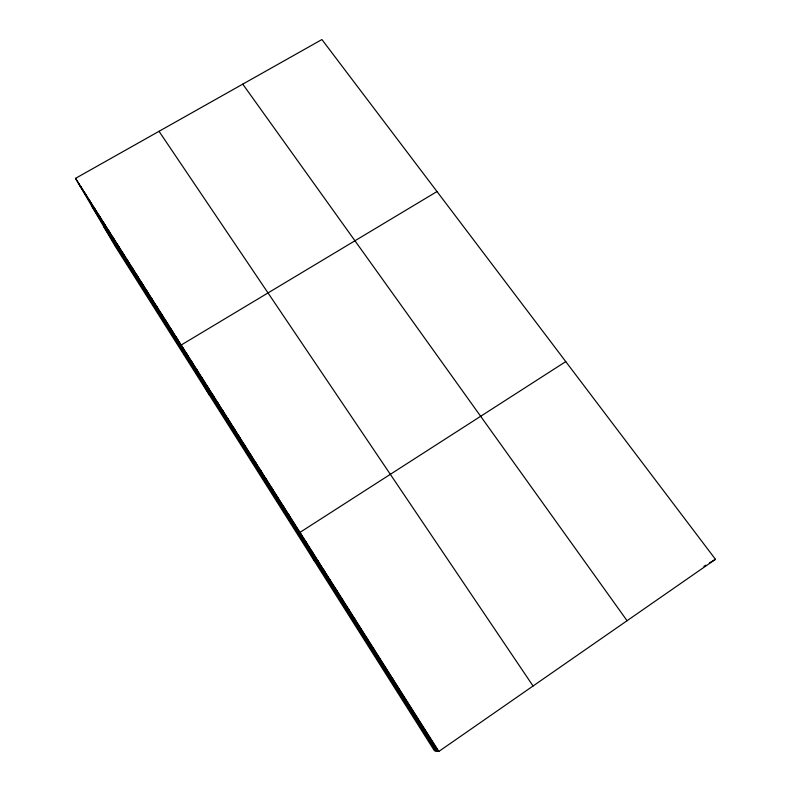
<?xml version="1.0" encoding="UTF-8"?>
<svg xmlns="http://www.w3.org/2000/svg" width="791" height="791" viewBox="0 0 791 791"><rect width="100%" height="100%" fill="white"/><g stroke="black" fill="none" stroke-linecap="round" stroke-linejoin="round"><path stroke-width="1.19" d="M438.827 751.45L715.469 559.316L321.907 39.55L75.531 178.351L115.259 246.317L434.407 750.708L438.827 751.45L75.531 178.351M565.763 361.606L299.967 532.392L314.205 560.74M703.931 566.307L705.78 565.189M709.527 562.915L715.469 559.316M436.998 191.551L181.188 345.024L209.645 395.5M242.758 84.133L627.075 620.708M159.031 131.306L533.065 686.005M78.418 183.275L438.501 751.391M91.558 205.769L437.018 751.143M104.046 227.136L435.633 750.916M89.254 199.985L92.033 204.76M84.657 192.737L87.475 197.562M80.079 185.519L82.936 190.404M103.176 221.945L105.856 226.572M98.509 214.588L101.228 219.265M93.872 207.272L96.621 211.998M117.315 244.251L119.886 248.71M112.579 236.786L115.189 241.295M107.863 229.35L110.513 233.909M131.672 266.903L134.144 271.194M126.867 259.319L129.368 263.66M122.071 251.765L124.612 256.165M141.371 282.209L143.764 286.382M136.507 274.536L138.939 278.768M151.17 297.663L153.484 301.717M146.256 289.911L148.609 294.025M161.067 313.285L163.312 317.221M156.104 305.455L158.388 309.449M171.074 329.066L173.239 332.882M166.061 321.156L168.256 325.032M176.116 337.025L178.242 340.773M186.29 353.063L188.327 356.682M191.412 361.141L193.409 364.7M201.745 377.445L203.653 380.866M196.564 369.268L198.511 372.759M206.945 385.652L208.814 389.014M212.186 393.918L214.005 397.201M217.446 402.224L219.226 405.437M222.746 410.569L224.476 413.713M228.065 418.963L229.746 422.038M233.414 427.397L235.056 430.413M238.793 435.89L240.385 438.827M244.201 444.423L245.744 447.281M249.64 452.996L251.143 455.784M255.107 461.628L256.561 464.337M260.605 470.299L262.009 472.939M266.132 479.02L267.487 481.59M271.699 487.8L273.004 490.282M277.285 496.619L278.541 499.022M282.911 505.489L284.117 507.812M288.567 514.407L289.714 516.652M294.252 523.375L295.35 525.54M305.89 541.746L306.888 543.743M311.852 551.149L312.791 553.057M317.853 560.601L318.733 562.431M323.875 570.113L324.705 571.853M329.946 579.684L330.707 581.326M336.046 589.305L336.748 590.867M342.187 598.995L342.829 600.458M348.356 608.734L348.95 610.098M354.566 618.532L355.1 619.808M360.815 628.39L361.289 629.567M367.103 638.307L367.508 639.385M373.431 648.284L373.767 649.273M379.789 658.32L380.066 659.21M386.196 668.415L386.404 669.206M392.633 678.569L392.781 679.261M399.109 688.793L399.198 689.376"/></g></svg>
